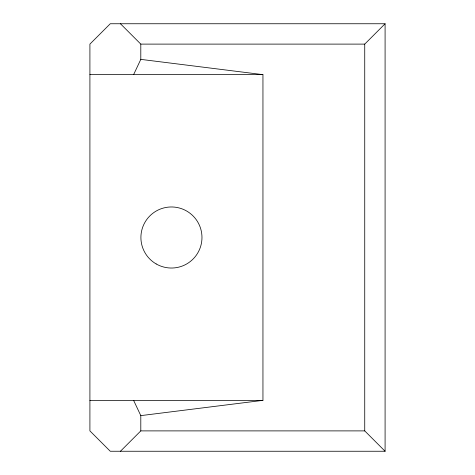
<?xml version="1.0" encoding="UTF-8"?>
<svg xmlns="http://www.w3.org/2000/svg" width="475" height="475" viewBox="0 0 475 475"><rect width="100%" height="100%" fill="white"/><g stroke="black" fill="none" stroke-linecap="round" stroke-linejoin="round"><path stroke-width="0.71" d="M133.606 74.64L140.802 59.375L140.802 44.11L120.448 23.75M385.088 451.25L364.735 430.89L364.735 44.11L385.088 23.75L110.265 23.75L89.912 44.11L89.912 430.89L110.265 451.25L385.088 451.25L385.088 23.75M120.448 451.25L140.802 430.89L364.735 430.89M133.606 400.36L140.802 415.625L262.948 400.36L262.948 74.64L140.802 59.375M140.802 44.11L364.735 44.11M89.912 74.64L262.948 74.64M89.912 400.36L262.948 400.36M140.802 415.625L140.802 430.89M156.174 263.946A30.537 30.537 0 0 0 201.976 237.5A30.537 30.537 0 0 0 156.174 211.054A30.537 30.537 0 0 0 156.174 263.946"/></g></svg>
